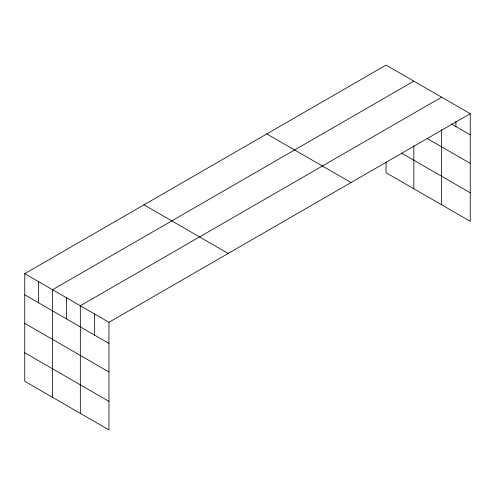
<?xml version="1.0" encoding="UTF-8"?>
<svg xmlns="http://www.w3.org/2000/svg" width="495" height="495" viewBox="0 0 495 495"><rect width="100%" height="100%" fill="white"/><g stroke="black" fill="none" stroke-linecap="round" stroke-linejoin="round"><path stroke-width="0.74" d="M470.25 113.708L108.962 322.295L108.962 429.907L24.75 381.292L24.75 273.679L386.038 65.093L470.25 113.708L470.25 221.321L386.038 172.706L386.038 162.187M441.62 129.572L441.62 204.794M413.832 81.137L52.538 289.724L52.538 397.337M441.62 97.181L80.326 305.768L80.326 413.381M451.378 123.942L470.25 134.838M427.723 138.823L470.25 163.375M401.921 153.332L470.25 192.784M266.817 133.922L351.023 182.544M143.977 204.843L228.183 253.465M24.75 273.679L108.962 322.295M24.75 294.81L108.962 343.425M24.75 323.346L108.962 371.968M24.75 352.756L108.962 401.371M455.932 121.287L455.932 126.572M413.832 145.505L413.832 188.75M94.644 314.034L94.644 335.164M66.435 297.743L66.435 318.873M38.647 281.698L38.647 302.829"/></g></svg>
